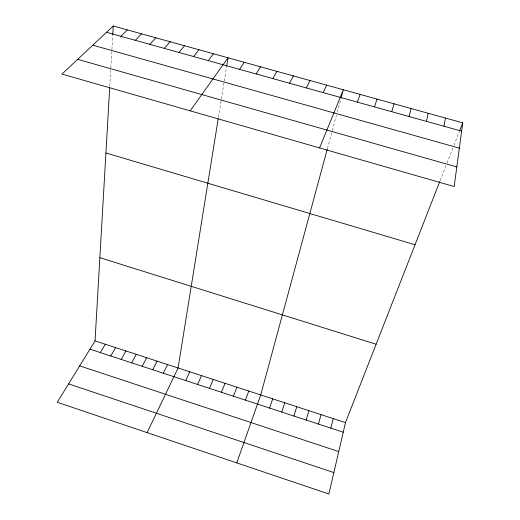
<?xml version="1.0" encoding="UTF-8"?>
<svg xmlns="http://www.w3.org/2000/svg" width="520" height="520" viewBox="0 0 520 520"><rect width="100%" height="100%" fill="white"/><g stroke="black" fill="none" stroke-linecap="round" stroke-linejoin="round"><path stroke-width="0.39" stroke-dasharray="2.6 1.95" d="M109.791 86.073L110.806 68.53M110.851 67.75L112.723 35.373M218.458 117.208L221.254 99.866M221.377 99.099L224.133 81.972M224.263 81.185L226.531 67.08M327.457 148.434L332.092 131.32M332.3 130.559L336.453 115.213M337.298 112.08L340.86 98.93M440.096 180.707L446.7 163.839M446.992 163.085L453.681 145.984M453.966 145.256L459.193 131.892"/><path stroke-width="0.78" d="M439.803 181.454L345.469 422.598L328.881 494L57.265 402.279L95.049 340.893L109.701 87.64M112.769 34.593L113.263 26L462.735 122.844L454.181 186.537L61.952 74.068L113.263 26M218.212 118.755L178.081 367.985L147.127 432.627M226.655 66.306L228.026 57.805L190.183 110.838M444.009 126.249L445.419 118.047M426.498 121.374L428.194 113.276M330.85 428.149L333.229 418.606M409.065 116.519L411.053 108.524M318.513 424.106L321.035 414.629M327.249 149.195L260.728 394.947L236.763 462.891M341.068 98.163L343.343 89.759L319.592 147.94M306.221 420.075L308.887 410.663M391.729 111.696L393.998 103.799M293.976 416.059L296.784 406.712M281.775 412.061L284.719 402.779M374.478 106.892L377.026 99.093M269.614 408.07L272.701 398.86M357.318 102.115L360.146 94.419M245.427 400.147L248.794 391.053M233.402 396.201L236.906 387.179M459.485 131.138L462.735 122.844M221.416 392.275L225.056 383.312M209.475 388.356L213.252 379.457M197.574 384.456L201.487 375.622M323.245 92.632L326.625 85.124M185.725 380.569L189.761 371.793M306.345 87.926L309.985 80.516M163.293 373.217L167.589 364.559M152.718 369.753L157.125 361.147M142.174 366.294L146.698 357.74M289.523 83.245L293.436 75.927M131.664 362.85L136.305 354.348M121.186 359.411L125.944 350.968M272.786 78.585L276.959 71.364M110.741 355.992L115.609 347.601M100.328 352.579L105.313 344.24M256.132 73.951L260.572 66.82M239.564 69.336L244.257 62.302M208.28 60.626L213.46 53.768M193.55 56.524L198.958 49.751M178.886 52.442L184.522 45.747M164.287 48.38L170.144 41.763M149.754 44.337L155.831 37.797M135.285 40.306L141.583 33.846M120.88 36.296L127.394 29.913M106.535 32.305L461.617 131.151M92.801 45.175L459.335 148.148M77.675 59.339L456.813 166.933M105.917 152.965L415.044 244.751M99.859 257.699L376.123 344.24M95.049 340.893L345.469 422.598M89.953 349.174L343.239 432.211M79.677 365.865L338.735 451.588M68.582 383.903L333.86 472.576"/></g></svg>
